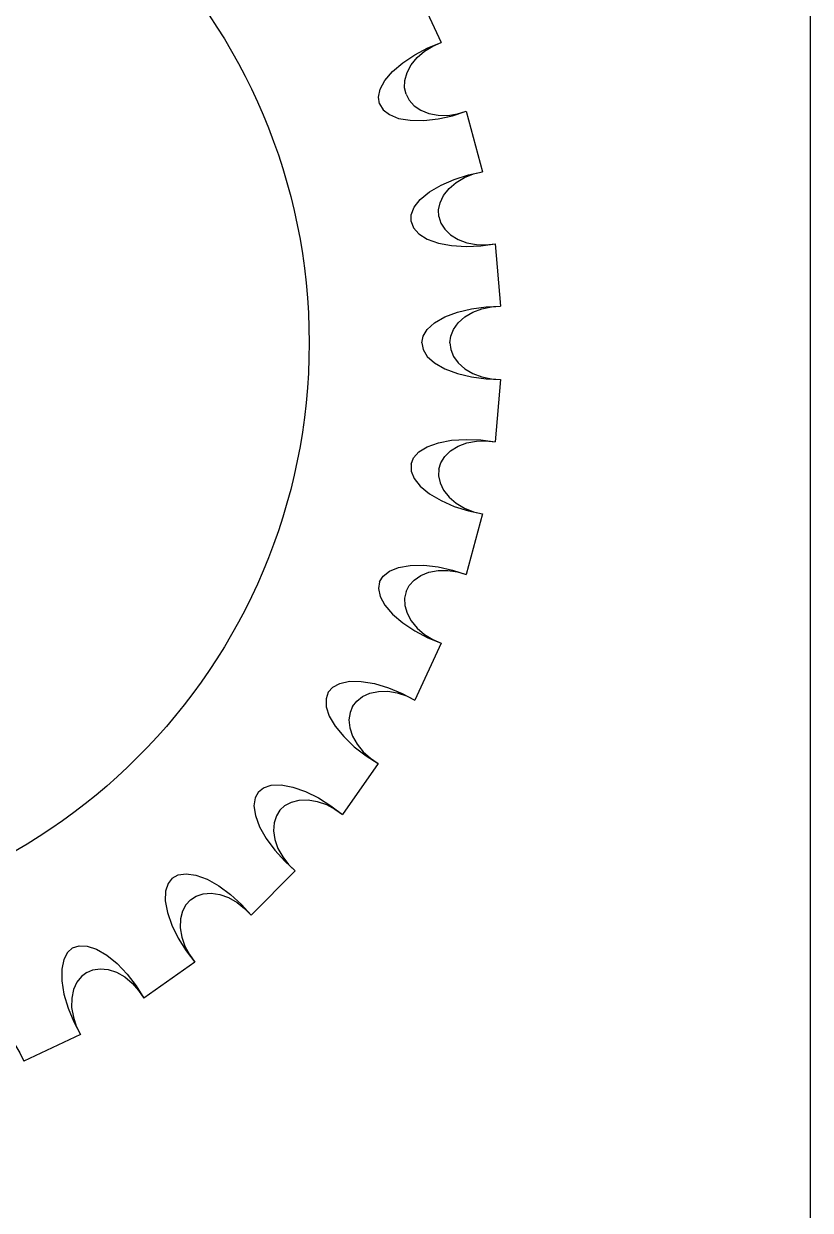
# Model space of a CAD drawing. Extents: x -1423 to 1501, y 0 to 128.
# Drawn here: x 33.32 to 40.3, y 59.3 to 69.83 of the extents above; entities that cross this region are included whole.
import ezdxf

# ---------------------------------------------------------------- set-up
doc = ezdxf.new("R2010")
doc.units = 0
doc.layers.add('DXF_662_VCA_PANEL_1_0_MOD1', color=7, linetype='CONTINUOUS')
doc.layers.add('LAYER1', color=7, linetype='CONTINUOUS')

msp = doc.modelspace()

# ---------------------------------------------------------------- linework, layer by layer
at = {"layer": 'DXF_662_VCA_PANEL_1_0_MOD1', "color": 18}
msp.add_line((40.3, 128.5), (40.3, 0), dxfattribs=at)
at = {"layer": 'LAYER1', "color": 18}
for p, q in [((36.788, 70.169), (37.023, 69.665)), ((36.788, 70.169), (37.023, 69.665)), ((36.788, 70.169), (37.023, 69.665)), ((36.788, 70.169), (37.023, 69.665)), ((37.245, 69.055), (37.389, 68.518)), ((37.245, 69.055), (37.389, 68.518)), ((37.245, 69.055), (37.389, 68.518)), ((37.245, 69.055), (37.389, 68.518)), ((37.502, 67.878), (37.55, 67.325)), ((37.502, 67.878), (37.55, 67.325)), ((37.502, 67.878), (37.55, 67.325)), ((37.502, 67.878), (37.55, 67.325)), ((37.55, 66.675), (37.502, 66.122)), ((37.55, 66.675), (37.502, 66.122)), ((37.55, 66.675), (37.502, 66.122)), ((37.55, 66.675), (37.502, 66.122)), ((37.389, 65.482), (37.245, 64.945)), ((37.389, 65.482), (37.245, 64.945)), ((37.389, 65.482), (37.245, 64.945)), ((37.389, 65.482), (37.245, 64.945)), ((37.023, 64.335), (36.788, 63.831)), ((37.023, 64.335), (36.788, 63.831)), ((37.023, 64.335), (36.788, 63.831)), ((37.023, 64.335), (36.788, 63.831)), ((36.463, 63.269), (36.145, 62.814)), ((36.463, 63.269), (36.145, 62.814)), ((36.463, 63.269), (36.145, 62.814)), ((36.463, 63.269), (36.145, 62.814)), ((35.727, 62.316), (35.334, 61.923)), ((35.727, 62.316), (35.334, 61.923)), ((35.727, 62.316), (35.334, 61.923)), ((35.727, 62.316), (35.334, 61.923)), ((34.836, 61.505), (34.381, 61.187)), ((34.836, 61.505), (34.381, 61.187)), ((34.836, 61.505), (34.381, 61.187)), ((34.836, 61.505), (34.381, 61.187)), ((33.819, 60.862), (33.315, 60.627)), ((33.819, 60.862), (33.315, 60.627)), ((33.819, 60.862), (33.315, 60.627)), ((33.819, 60.862), (33.315, 60.627))]:
    msp.add_line(p, q, dxfattribs=at)
for points in [[(36.476, 69.121, 0), (36.467, 69.18, 0), (36.481, 69.25, 0), (36.523, 69.327, 0), (36.59, 69.407, 0), (36.681, 69.485, 0), (36.789, 69.556, 0), (36.905, 69.617, 0), (37.023, 69.665, 0)], [(36.476, 69.121, 0), (36.467, 69.18, 0), (36.481, 69.25, 0), (36.523, 69.327, 0), (36.59, 69.407, 0), (36.681, 69.485, 0), (36.789, 69.556, 0), (36.905, 69.617, 0), (37.023, 69.665, 0)], [(36.476, 69.121, 0), (36.467, 69.18, 0), (36.481, 69.25, 0), (36.523, 69.327, 0), (36.59, 69.407, 0), (36.681, 69.485, 0), (36.789, 69.556, 0), (36.905, 69.617, 0), (37.023, 69.665, 0)], [(36.476, 69.121, 0), (36.467, 69.18, 0), (36.481, 69.25, 0), (36.523, 69.327, 0), (36.59, 69.407, 0), (36.681, 69.485, 0), (36.789, 69.556, 0), (36.905, 69.617, 0), (37.023, 69.665, 0)], [(36.711, 69.206, 0), (36.698, 69.264, 0), (36.7, 69.329, 0), (36.719, 69.398, 0), (36.756, 69.467, 0), (36.81, 69.531, 0), (36.875, 69.587, 0), (36.948, 69.632, 0), (37.023, 69.665, 0)], [(36.711, 69.206, 0), (36.698, 69.264, 0), (36.7, 69.329, 0), (36.719, 69.398, 0), (36.756, 69.467, 0), (36.81, 69.531, 0), (36.875, 69.587, 0), (36.948, 69.632, 0), (37.023, 69.665, 0)], [(36.711, 69.206, 0), (36.698, 69.264, 0), (36.7, 69.329, 0), (36.719, 69.398, 0), (36.756, 69.467, 0), (36.81, 69.531, 0), (36.875, 69.587, 0), (36.948, 69.632, 0), (37.023, 69.665, 0)], [(36.711, 69.206, 0), (36.698, 69.264, 0), (36.7, 69.329, 0), (36.719, 69.398, 0), (36.756, 69.467, 0), (36.81, 69.531, 0), (36.875, 69.587, 0), (36.948, 69.632, 0), (37.023, 69.665, 0)], [(36.711, 69.206, 0), (36.738, 69.153, 0), (36.782, 69.104, 0), (36.841, 69.064, 0), (36.914, 69.035, 0), (36.996, 69.02, 0), (37.082, 69.019, 0), (37.166, 69.032, 0), (37.245, 69.055, 0)], [(36.711, 69.206, 0), (36.738, 69.153, 0), (36.782, 69.104, 0), (36.841, 69.064, 0), (36.914, 69.035, 0), (36.996, 69.02, 0), (37.082, 69.019, 0), (37.166, 69.032, 0), (37.245, 69.055, 0)], [(36.711, 69.206, 0), (36.738, 69.153, 0), (36.782, 69.104, 0), (36.841, 69.064, 0), (36.914, 69.035, 0), (36.996, 69.02, 0), (37.082, 69.019, 0), (37.166, 69.032, 0), (37.245, 69.055, 0)], [(36.711, 69.206, 0), (36.738, 69.153, 0), (36.782, 69.104, 0), (36.841, 69.064, 0), (36.914, 69.035, 0), (36.996, 69.02, 0), (37.082, 69.019, 0), (37.166, 69.032, 0), (37.245, 69.055, 0)], [(36.476, 69.121, 0), (36.507, 69.069, 0), (36.563, 69.025, 0), (36.644, 68.992, 0), (36.747, 68.975, 0), (36.867, 68.973, 0), (36.995, 68.988, 0), (37.124, 69.016, 0), (37.245, 69.055, 0)], [(36.476, 69.121, 0), (36.507, 69.069, 0), (36.563, 69.025, 0), (36.644, 68.992, 0), (36.747, 68.975, 0), (36.867, 68.973, 0), (36.995, 68.988, 0), (37.124, 69.016, 0), (37.245, 69.055, 0)], [(36.476, 69.121, 0), (36.507, 69.069, 0), (36.563, 69.025, 0), (36.644, 68.992, 0), (36.747, 68.975, 0), (36.867, 68.973, 0), (36.995, 68.988, 0), (37.124, 69.016, 0), (37.245, 69.055, 0)], [(36.476, 69.121, 0), (36.507, 69.069, 0), (36.563, 69.025, 0), (36.644, 68.992, 0), (36.747, 68.975, 0), (36.867, 68.973, 0), (36.995, 68.988, 0), (37.124, 69.016, 0), (37.245, 69.055, 0)], [(36.756, 68.077, 0), (36.757, 68.137, 0), (36.783, 68.203, 0), (36.837, 68.272, 0), (36.918, 68.339, 0), (37.021, 68.4, 0), (37.139, 68.451, 0), (37.264, 68.491, 0), (37.389, 68.518, 0)], [(36.756, 68.077, 0), (36.757, 68.137, 0), (36.783, 68.203, 0), (36.837, 68.272, 0), (36.918, 68.339, 0), (37.021, 68.4, 0), (37.139, 68.451, 0), (37.264, 68.491, 0), (37.389, 68.518, 0)], [(36.756, 68.077, 0), (36.757, 68.137, 0), (36.783, 68.203, 0), (36.837, 68.272, 0), (36.918, 68.339, 0), (37.021, 68.4, 0), (37.139, 68.451, 0), (37.264, 68.491, 0), (37.389, 68.518, 0)], [(36.756, 68.077, 0), (36.757, 68.137, 0), (36.783, 68.203, 0), (36.837, 68.272, 0), (36.918, 68.339, 0), (37.021, 68.4, 0), (37.139, 68.451, 0), (37.264, 68.491, 0), (37.389, 68.518, 0)], [(37.002, 68.12, 0), (36.999, 68.18, 0), (37.012, 68.243, 0), (37.043, 68.308, 0), (37.092, 68.369, 0), (37.156, 68.423, 0), (37.23, 68.467, 0), (37.309, 68.499, 0), (37.389, 68.518, 0)], [(37.002, 68.12, 0), (36.999, 68.18, 0), (37.012, 68.243, 0), (37.043, 68.308, 0), (37.092, 68.369, 0), (37.156, 68.423, 0), (37.23, 68.467, 0), (37.309, 68.499, 0), (37.389, 68.518, 0)], [(37.002, 68.12, 0), (36.999, 68.18, 0), (37.012, 68.243, 0), (37.043, 68.308, 0), (37.092, 68.369, 0), (37.156, 68.423, 0), (37.23, 68.467, 0), (37.309, 68.499, 0), (37.389, 68.518, 0)], [(37.002, 68.12, 0), (36.999, 68.18, 0), (37.012, 68.243, 0), (37.043, 68.308, 0), (37.092, 68.369, 0), (37.156, 68.423, 0), (37.23, 68.467, 0), (37.309, 68.499, 0), (37.389, 68.518, 0)], [(37.002, 68.12, 0), (37.02, 68.063, 0), (37.054, 68.008, 0), (37.105, 67.958, 0), (37.172, 67.917, 0), (37.25, 67.888, 0), (37.335, 67.872, 0), (37.42, 67.869, 0), (37.502, 67.878, 0)], [(37.002, 68.12, 0), (37.02, 68.063, 0), (37.054, 68.008, 0), (37.105, 67.958, 0), (37.172, 67.917, 0), (37.25, 67.888, 0), (37.335, 67.872, 0), (37.42, 67.869, 0), (37.502, 67.878, 0)], [(37.002, 68.12, 0), (37.02, 68.063, 0), (37.054, 68.008, 0), (37.105, 67.958, 0), (37.172, 67.917, 0), (37.25, 67.888, 0), (37.335, 67.872, 0), (37.42, 67.869, 0), (37.502, 67.878, 0)], [(37.002, 68.12, 0), (37.02, 68.063, 0), (37.054, 68.008, 0), (37.105, 67.958, 0), (37.172, 67.917, 0), (37.25, 67.888, 0), (37.335, 67.872, 0), (37.42, 67.869, 0), (37.502, 67.878, 0)], [(36.756, 68.077, 0), (36.778, 68.02, 0), (36.825, 67.967, 0), (36.899, 67.921, 0), (36.998, 67.886, 0), (37.115, 67.864, 0), (37.244, 67.856, 0), (37.375, 67.861, 0), (37.502, 67.878, 0)], [(36.756, 68.077, 0), (36.778, 68.02, 0), (36.825, 67.967, 0), (36.899, 67.921, 0), (36.998, 67.886, 0), (37.115, 67.864, 0), (37.244, 67.856, 0), (37.375, 67.861, 0), (37.502, 67.878, 0)], [(36.756, 68.077, 0), (36.778, 68.02, 0), (36.825, 67.967, 0), (36.899, 67.921, 0), (36.998, 67.886, 0), (37.115, 67.864, 0), (37.244, 67.856, 0), (37.375, 67.861, 0), (37.502, 67.878, 0)], [(36.756, 68.077, 0), (36.778, 68.02, 0), (36.825, 67.967, 0), (36.899, 67.921, 0), (36.998, 67.886, 0), (37.115, 67.864, 0), (37.244, 67.856, 0), (37.375, 67.861, 0), (37.502, 67.878, 0)], [(36.85, 67, 0), (36.862, 67.059, 0), (36.899, 67.12, 0), (36.964, 67.178, 0), (37.055, 67.23, 0), (37.167, 67.272, 0), (37.292, 67.302, 0), (37.423, 67.32, 0), (37.55, 67.325, 0)], [(36.85, 67, 0), (36.862, 67.059, 0), (36.899, 67.12, 0), (36.964, 67.178, 0), (37.055, 67.23, 0), (37.167, 67.272, 0), (37.292, 67.302, 0), (37.423, 67.32, 0), (37.55, 67.325, 0)], [(36.85, 67, 0), (36.862, 67.059, 0), (36.899, 67.12, 0), (36.964, 67.178, 0), (37.055, 67.23, 0), (37.167, 67.272, 0), (37.292, 67.302, 0), (37.423, 67.32, 0), (37.55, 67.325, 0)], [(36.85, 67, 0), (36.862, 67.059, 0), (36.899, 67.12, 0), (36.964, 67.178, 0), (37.055, 67.23, 0), (37.167, 67.272, 0), (37.292, 67.302, 0), (37.423, 67.32, 0), (37.55, 67.325, 0)], [(37.1, 67, 0), (37.108, 67.059, 0), (37.132, 67.12, 0), (37.173, 67.178, 0), (37.232, 67.23, 0), (37.304, 67.272, 0), (37.384, 67.302, 0), (37.468, 67.32, 0), (37.55, 67.325, 0)], [(37.1, 67, 0), (37.108, 67.059, 0), (37.132, 67.12, 0), (37.173, 67.178, 0), (37.232, 67.23, 0), (37.304, 67.272, 0), (37.384, 67.302, 0), (37.468, 67.32, 0), (37.55, 67.325, 0)], [(37.1, 67, 0), (37.108, 67.059, 0), (37.132, 67.12, 0), (37.173, 67.178, 0), (37.232, 67.23, 0), (37.304, 67.272, 0), (37.384, 67.302, 0), (37.468, 67.32, 0), (37.55, 67.325, 0)], [(37.1, 67, 0), (37.108, 67.059, 0), (37.132, 67.12, 0), (37.173, 67.178, 0), (37.232, 67.23, 0), (37.304, 67.272, 0), (37.384, 67.302, 0), (37.468, 67.32, 0), (37.55, 67.325, 0)], [(36.85, 67, 0), (36.862, 66.941, 0), (36.899, 66.88, 0), (36.964, 66.822, 0), (37.055, 66.77, 0), (37.167, 66.728, 0), (37.292, 66.698, 0), (37.423, 66.68, 0), (37.55, 66.675, 0)], [(36.85, 67, 0), (36.862, 66.941, 0), (36.899, 66.88, 0), (36.964, 66.822, 0), (37.055, 66.77, 0), (37.167, 66.728, 0), (37.292, 66.698, 0), (37.423, 66.68, 0), (37.55, 66.675, 0)], [(36.85, 67, 0), (36.862, 66.941, 0), (36.899, 66.88, 0), (36.964, 66.822, 0), (37.055, 66.77, 0), (37.167, 66.728, 0), (37.292, 66.698, 0), (37.423, 66.68, 0), (37.55, 66.675, 0)], [(36.85, 67, 0), (36.862, 66.941, 0), (36.899, 66.88, 0), (36.964, 66.822, 0), (37.055, 66.77, 0), (37.167, 66.728, 0), (37.292, 66.698, 0), (37.423, 66.68, 0), (37.55, 66.675, 0)], [(37.1, 67, 0), (37.108, 66.941, 0), (37.132, 66.88, 0), (37.173, 66.822, 0), (37.232, 66.77, 0), (37.304, 66.728, 0), (37.384, 66.698, 0), (37.468, 66.68, 0), (37.55, 66.675, 0)], [(37.1, 67, 0), (37.108, 66.941, 0), (37.132, 66.88, 0), (37.173, 66.822, 0), (37.232, 66.77, 0), (37.304, 66.728, 0), (37.384, 66.698, 0), (37.468, 66.68, 0), (37.55, 66.675, 0)], [(37.1, 67, 0), (37.108, 66.941, 0), (37.132, 66.88, 0), (37.173, 66.822, 0), (37.232, 66.77, 0), (37.304, 66.728, 0), (37.384, 66.698, 0), (37.468, 66.68, 0), (37.55, 66.675, 0)], [(37.1, 67, 0), (37.108, 66.941, 0), (37.132, 66.88, 0), (37.173, 66.822, 0), (37.232, 66.77, 0), (37.304, 66.728, 0), (37.384, 66.698, 0), (37.468, 66.68, 0), (37.55, 66.675, 0)], [(36.756, 65.923, 0), (36.778, 65.98, 0), (36.825, 66.033, 0), (36.899, 66.079, 0), (36.998, 66.114, 0), (37.115, 66.136, 0), (37.244, 66.144, 0), (37.375, 66.139, 0), (37.502, 66.122, 0)], [(36.756, 65.923, 0), (36.778, 65.98, 0), (36.825, 66.033, 0), (36.899, 66.079, 0), (36.998, 66.114, 0), (37.115, 66.136, 0), (37.244, 66.144, 0), (37.375, 66.139, 0), (37.502, 66.122, 0)], [(36.756, 65.923, 0), (36.778, 65.98, 0), (36.825, 66.033, 0), (36.899, 66.079, 0), (36.998, 66.114, 0), (37.115, 66.136, 0), (37.244, 66.144, 0), (37.375, 66.139, 0), (37.502, 66.122, 0)], [(36.756, 65.923, 0), (36.778, 65.98, 0), (36.825, 66.033, 0), (36.899, 66.079, 0), (36.998, 66.114, 0), (37.115, 66.136, 0), (37.244, 66.144, 0), (37.375, 66.139, 0), (37.502, 66.122, 0)], [(37.002, 65.88, 0), (37.02, 65.937, 0), (37.054, 65.992, 0), (37.105, 66.042, 0), (37.172, 66.083, 0), (37.25, 66.112, 0), (37.335, 66.128, 0), (37.42, 66.131, 0), (37.502, 66.122, 0)], [(37.002, 65.88, 0), (37.02, 65.937, 0), (37.054, 65.992, 0), (37.105, 66.042, 0), (37.172, 66.083, 0), (37.25, 66.112, 0), (37.335, 66.128, 0), (37.42, 66.131, 0), (37.502, 66.122, 0)], [(37.002, 65.88, 0), (37.02, 65.937, 0), (37.054, 65.992, 0), (37.105, 66.042, 0), (37.172, 66.083, 0), (37.25, 66.112, 0), (37.335, 66.128, 0), (37.42, 66.131, 0), (37.502, 66.122, 0)], [(37.002, 65.88, 0), (37.02, 65.937, 0), (37.054, 65.992, 0), (37.105, 66.042, 0), (37.172, 66.083, 0), (37.25, 66.112, 0), (37.335, 66.128, 0), (37.42, 66.131, 0), (37.502, 66.122, 0)], [(36.756, 65.923, 0), (36.757, 65.863, 0), (36.783, 65.797, 0), (36.837, 65.728, 0), (36.918, 65.661, 0), (37.021, 65.6, 0), (37.139, 65.549, 0), (37.264, 65.509, 0), (37.389, 65.482, 0)], [(36.756, 65.923, 0), (36.757, 65.863, 0), (36.783, 65.797, 0), (36.837, 65.728, 0), (36.918, 65.661, 0), (37.021, 65.6, 0), (37.139, 65.549, 0), (37.264, 65.509, 0), (37.389, 65.482, 0)], [(36.756, 65.923, 0), (36.757, 65.863, 0), (36.783, 65.797, 0), (36.837, 65.728, 0), (36.918, 65.661, 0), (37.021, 65.6, 0), (37.139, 65.549, 0), (37.264, 65.509, 0), (37.389, 65.482, 0)], [(36.756, 65.923, 0), (36.757, 65.863, 0), (36.783, 65.797, 0), (36.837, 65.728, 0), (36.918, 65.661, 0), (37.021, 65.6, 0), (37.139, 65.549, 0), (37.264, 65.509, 0), (37.389, 65.482, 0)], [(37.002, 65.88, 0), (36.999, 65.82, 0), (37.012, 65.757, 0), (37.043, 65.692, 0), (37.092, 65.631, 0), (37.156, 65.577, 0), (37.23, 65.533, 0), (37.309, 65.501, 0), (37.389, 65.482, 0)], [(37.002, 65.88, 0), (36.999, 65.82, 0), (37.012, 65.757, 0), (37.043, 65.692, 0), (37.092, 65.631, 0), (37.156, 65.577, 0), (37.23, 65.533, 0), (37.309, 65.501, 0), (37.389, 65.482, 0)], [(37.002, 65.88, 0), (36.999, 65.82, 0), (37.012, 65.757, 0), (37.043, 65.692, 0), (37.092, 65.631, 0), (37.156, 65.577, 0), (37.23, 65.533, 0), (37.309, 65.501, 0), (37.389, 65.482, 0)], [(37.002, 65.88, 0), (36.999, 65.82, 0), (37.012, 65.757, 0), (37.043, 65.692, 0), (37.092, 65.631, 0), (37.156, 65.577, 0), (37.23, 65.533, 0), (37.309, 65.501, 0), (37.389, 65.482, 0)], [(36.476, 64.879, 0), (36.507, 64.931, 0), (36.563, 64.975, 0), (36.644, 65.008, 0), (36.747, 65.025, 0), (36.867, 65.027, 0), (36.995, 65.012, 0), (37.124, 64.984, 0), (37.245, 64.945, 0)], [(36.476, 64.879, 0), (36.507, 64.931, 0), (36.563, 64.975, 0), (36.644, 65.008, 0), (36.747, 65.025, 0), (36.867, 65.027, 0), (36.995, 65.012, 0), (37.124, 64.984, 0), (37.245, 64.945, 0)], [(36.476, 64.879, 0), (36.507, 64.931, 0), (36.563, 64.975, 0), (36.644, 65.008, 0), (36.747, 65.025, 0), (36.867, 65.027, 0), (36.995, 65.012, 0), (37.124, 64.984, 0), (37.245, 64.945, 0)], [(36.476, 64.879, 0), (36.507, 64.931, 0), (36.563, 64.975, 0), (36.644, 65.008, 0), (36.747, 65.025, 0), (36.867, 65.027, 0), (36.995, 65.012, 0), (37.124, 64.984, 0), (37.245, 64.945, 0)], [(36.711, 64.794, 0), (36.738, 64.847, 0), (36.782, 64.896, 0), (36.841, 64.936, 0), (36.914, 64.965, 0), (36.996, 64.98, 0), (37.082, 64.981, 0), (37.166, 64.968, 0), (37.245, 64.945, 0)], [(36.711, 64.794, 0), (36.738, 64.847, 0), (36.782, 64.896, 0), (36.841, 64.936, 0), (36.914, 64.965, 0), (36.996, 64.98, 0), (37.082, 64.981, 0), (37.166, 64.968, 0), (37.245, 64.945, 0)], [(36.711, 64.794, 0), (36.738, 64.847, 0), (36.782, 64.896, 0), (36.841, 64.936, 0), (36.914, 64.965, 0), (36.996, 64.98, 0), (37.082, 64.981, 0), (37.166, 64.968, 0), (37.245, 64.945, 0)], [(36.711, 64.794, 0), (36.738, 64.847, 0), (36.782, 64.896, 0), (36.841, 64.936, 0), (36.914, 64.965, 0), (36.996, 64.98, 0), (37.082, 64.981, 0), (37.166, 64.968, 0), (37.245, 64.945, 0)], [(36.476, 64.879, 0), (36.467, 64.82, 0), (36.481, 64.75, 0), (36.523, 64.673, 0), (36.59, 64.593, 0), (36.681, 64.515, 0), (36.789, 64.444, 0), (36.905, 64.383, 0), (37.023, 64.335, 0)], [(36.476, 64.879, 0), (36.467, 64.82, 0), (36.481, 64.75, 0), (36.523, 64.673, 0), (36.59, 64.593, 0), (36.681, 64.515, 0), (36.789, 64.444, 0), (36.905, 64.383, 0), (37.023, 64.335, 0)], [(36.476, 64.879, 0), (36.467, 64.82, 0), (36.481, 64.75, 0), (36.523, 64.673, 0), (36.59, 64.593, 0), (36.681, 64.515, 0), (36.789, 64.444, 0), (36.905, 64.383, 0), (37.023, 64.335, 0)], [(36.476, 64.879, 0), (36.467, 64.82, 0), (36.481, 64.75, 0), (36.523, 64.673, 0), (36.59, 64.593, 0), (36.681, 64.515, 0), (36.789, 64.444, 0), (36.905, 64.383, 0), (37.023, 64.335, 0)], [(36.711, 64.794, 0), (36.698, 64.736, 0), (36.7, 64.671, 0), (36.719, 64.602, 0), (36.756, 64.533, 0), (36.81, 64.469, 0), (36.875, 64.413, 0), (36.948, 64.368, 0), (37.023, 64.335, 0)], [(36.711, 64.794, 0), (36.698, 64.736, 0), (36.7, 64.671, 0), (36.719, 64.602, 0), (36.756, 64.533, 0), (36.81, 64.469, 0), (36.875, 64.413, 0), (36.948, 64.368, 0), (37.023, 64.335, 0)], [(36.711, 64.794, 0), (36.698, 64.736, 0), (36.7, 64.671, 0), (36.719, 64.602, 0), (36.756, 64.533, 0), (36.81, 64.469, 0), (36.875, 64.413, 0), (36.948, 64.368, 0), (37.023, 64.335, 0)], [(36.711, 64.794, 0), (36.698, 64.736, 0), (36.7, 64.671, 0), (36.719, 64.602, 0), (36.756, 64.533, 0), (36.81, 64.469, 0), (36.875, 64.413, 0), (36.948, 64.368, 0), (37.023, 64.335, 0)], [(36.019, 63.9, 0), (36.059, 63.945, 0), (36.122, 63.979, 0), (36.207, 63.997, 0), (36.312, 63.996, 0), (36.43, 63.977, 0), (36.554, 63.94, 0), (36.675, 63.89, 0), (36.788, 63.831, 0)], [(36.019, 63.9, 0), (36.059, 63.945, 0), (36.122, 63.979, 0), (36.207, 63.997, 0), (36.312, 63.996, 0), (36.43, 63.977, 0), (36.554, 63.94, 0), (36.675, 63.89, 0), (36.788, 63.831, 0)], [(36.019, 63.9, 0), (36.059, 63.945, 0), (36.122, 63.979, 0), (36.207, 63.997, 0), (36.312, 63.996, 0), (36.43, 63.977, 0), (36.554, 63.94, 0), (36.675, 63.89, 0), (36.788, 63.831, 0)], [(36.019, 63.9, 0), (36.059, 63.945, 0), (36.122, 63.979, 0), (36.207, 63.997, 0), (36.312, 63.996, 0), (36.43, 63.977, 0), (36.554, 63.94, 0), (36.675, 63.89, 0), (36.788, 63.831, 0)], [(36.236, 63.775, 0), (36.272, 63.822, 0), (36.323, 63.863, 0), (36.388, 63.892, 0), (36.465, 63.908, 0), (36.548, 63.909, 0), (36.633, 63.894, 0), (36.714, 63.868, 0), (36.788, 63.831, 0)], [(36.236, 63.775, 0), (36.272, 63.822, 0), (36.323, 63.863, 0), (36.388, 63.892, 0), (36.465, 63.908, 0), (36.548, 63.909, 0), (36.633, 63.894, 0), (36.714, 63.868, 0), (36.788, 63.831, 0)], [(36.236, 63.775, 0), (36.272, 63.822, 0), (36.323, 63.863, 0), (36.388, 63.892, 0), (36.465, 63.908, 0), (36.548, 63.909, 0), (36.633, 63.894, 0), (36.714, 63.868, 0), (36.788, 63.831, 0)], [(36.236, 63.775, 0), (36.272, 63.822, 0), (36.323, 63.863, 0), (36.388, 63.892, 0), (36.465, 63.908, 0), (36.548, 63.909, 0), (36.633, 63.894, 0), (36.714, 63.868, 0), (36.788, 63.831, 0)], [(36.019, 63.9, 0), (36, 63.843, 0), (36.002, 63.772, 0), (36.029, 63.689, 0), (36.082, 63.598, 0), (36.158, 63.506, 0), (36.251, 63.417, 0), (36.356, 63.337, 0), (36.463, 63.269, 0)], [(36.019, 63.9, 0), (36, 63.843, 0), (36.002, 63.772, 0), (36.029, 63.689, 0), (36.082, 63.598, 0), (36.158, 63.506, 0), (36.251, 63.417, 0), (36.356, 63.337, 0), (36.463, 63.269, 0)], [(36.019, 63.9, 0), (36, 63.843, 0), (36.002, 63.772, 0), (36.029, 63.689, 0), (36.082, 63.598, 0), (36.158, 63.506, 0), (36.251, 63.417, 0), (36.356, 63.337, 0), (36.463, 63.269, 0)], [(36.019, 63.9, 0), (36, 63.843, 0), (36.002, 63.772, 0), (36.029, 63.689, 0), (36.082, 63.598, 0), (36.158, 63.506, 0), (36.251, 63.417, 0), (36.356, 63.337, 0), (36.463, 63.269, 0)], [(36.236, 63.775, 0), (36.213, 63.72, 0), (36.203, 63.656, 0), (36.211, 63.584, 0), (36.235, 63.51, 0), (36.276, 63.438, 0), (36.331, 63.371, 0), (36.395, 63.314, 0), (36.463, 63.269, 0)], [(36.236, 63.775, 0), (36.213, 63.72, 0), (36.203, 63.656, 0), (36.211, 63.584, 0), (36.235, 63.51, 0), (36.276, 63.438, 0), (36.331, 63.371, 0), (36.395, 63.314, 0), (36.463, 63.269, 0)], [(36.236, 63.775, 0), (36.213, 63.72, 0), (36.203, 63.656, 0), (36.211, 63.584, 0), (36.235, 63.51, 0), (36.276, 63.438, 0), (36.331, 63.371, 0), (36.395, 63.314, 0), (36.463, 63.269, 0)], [(36.236, 63.775, 0), (36.213, 63.72, 0), (36.203, 63.656, 0), (36.211, 63.584, 0), (36.235, 63.51, 0), (36.276, 63.438, 0), (36.331, 63.371, 0), (36.395, 63.314, 0), (36.463, 63.269, 0)], [(35.399, 63.015, 0), (35.446, 63.052, 0), (35.514, 63.075, 0), (35.601, 63.078, 0), (35.704, 63.059, 0), (35.817, 63.019, 0), (35.933, 62.962, 0), (36.044, 62.891, 0), (36.145, 62.814, 0)], [(35.399, 63.015, 0), (35.446, 63.052, 0), (35.514, 63.075, 0), (35.601, 63.078, 0), (35.704, 63.059, 0), (35.817, 63.019, 0), (35.933, 62.962, 0), (36.044, 62.891, 0), (36.145, 62.814, 0)], [(35.399, 63.015, 0), (35.446, 63.052, 0), (35.514, 63.075, 0), (35.601, 63.078, 0), (35.704, 63.059, 0), (35.817, 63.019, 0), (35.933, 62.962, 0), (36.044, 62.891, 0), (36.145, 62.814, 0)], [(35.399, 63.015, 0), (35.446, 63.052, 0), (35.514, 63.075, 0), (35.601, 63.078, 0), (35.704, 63.059, 0), (35.817, 63.019, 0), (35.933, 62.962, 0), (36.044, 62.891, 0), (36.145, 62.814, 0)], [(35.399, 63.015, 0), (35.37, 62.962, 0), (35.36, 62.892, 0), (35.373, 62.805, 0), (35.409, 62.707, 0), (35.468, 62.603, 0), (35.544, 62.499, 0), (35.633, 62.402, 0), (35.727, 62.316, 0)], [(35.399, 63.015, 0), (35.37, 62.962, 0), (35.36, 62.892, 0), (35.373, 62.805, 0), (35.409, 62.707, 0), (35.468, 62.603, 0), (35.544, 62.499, 0), (35.633, 62.402, 0), (35.727, 62.316, 0)], [(35.399, 63.015, 0), (35.37, 62.962, 0), (35.36, 62.892, 0), (35.373, 62.805, 0), (35.409, 62.707, 0), (35.468, 62.603, 0), (35.544, 62.499, 0), (35.633, 62.402, 0), (35.727, 62.316, 0)], [(35.399, 63.015, 0), (35.37, 62.962, 0), (35.36, 62.892, 0), (35.373, 62.805, 0), (35.409, 62.707, 0), (35.468, 62.603, 0), (35.544, 62.499, 0), (35.633, 62.402, 0), (35.727, 62.316, 0)], [(35.591, 62.854, 0), (35.559, 62.804, 0), (35.538, 62.742, 0), (35.533, 62.671, 0), (35.544, 62.593, 0), (35.572, 62.515, 0), (35.615, 62.44, 0), (35.668, 62.373, 0), (35.727, 62.316, 0)], [(35.591, 62.854, 0), (35.559, 62.804, 0), (35.538, 62.742, 0), (35.533, 62.671, 0), (35.544, 62.593, 0), (35.572, 62.515, 0), (35.615, 62.44, 0), (35.668, 62.373, 0), (35.727, 62.316, 0)], [(35.591, 62.854, 0), (35.559, 62.804, 0), (35.538, 62.742, 0), (35.533, 62.671, 0), (35.544, 62.593, 0), (35.572, 62.515, 0), (35.615, 62.44, 0), (35.668, 62.373, 0), (35.727, 62.316, 0)], [(35.591, 62.854, 0), (35.559, 62.804, 0), (35.538, 62.742, 0), (35.533, 62.671, 0), (35.544, 62.593, 0), (35.572, 62.515, 0), (35.615, 62.44, 0), (35.668, 62.373, 0), (35.727, 62.316, 0)], [(35.591, 62.854, 0), (35.635, 62.894, 0), (35.692, 62.925, 0), (35.761, 62.943, 0), (35.84, 62.945, 0), (35.922, 62.931, 0), (36.003, 62.903, 0), (36.078, 62.862, 0), (36.145, 62.814, 0)], [(35.591, 62.854, 0), (35.635, 62.894, 0), (35.692, 62.925, 0), (35.761, 62.943, 0), (35.84, 62.945, 0), (35.922, 62.931, 0), (36.003, 62.903, 0), (36.078, 62.862, 0), (36.145, 62.814, 0)], [(35.591, 62.854, 0), (35.635, 62.894, 0), (35.692, 62.925, 0), (35.761, 62.943, 0), (35.84, 62.945, 0), (35.922, 62.931, 0), (36.003, 62.903, 0), (36.078, 62.862, 0), (36.145, 62.814, 0)], [(35.591, 62.854, 0), (35.635, 62.894, 0), (35.692, 62.925, 0), (35.761, 62.943, 0), (35.84, 62.945, 0), (35.922, 62.931, 0), (36.003, 62.903, 0), (36.078, 62.862, 0), (36.145, 62.814, 0)], [(34.635, 62.251, 0), (34.598, 62.204, 0), (34.575, 62.136, 0), (34.572, 62.049, 0), (34.591, 61.946, 0), (34.631, 61.833, 0), (34.688, 61.717, 0), (34.759, 61.606, 0), (34.836, 61.505, 0)], [(34.635, 62.251, 0), (34.598, 62.204, 0), (34.575, 62.136, 0), (34.572, 62.049, 0), (34.591, 61.946, 0), (34.631, 61.833, 0), (34.688, 61.717, 0), (34.759, 61.606, 0), (34.836, 61.505, 0)], [(34.635, 62.251, 0), (34.598, 62.204, 0), (34.575, 62.136, 0), (34.572, 62.049, 0), (34.591, 61.946, 0), (34.631, 61.833, 0), (34.688, 61.717, 0), (34.759, 61.606, 0), (34.836, 61.505, 0)], [(34.635, 62.251, 0), (34.598, 62.204, 0), (34.575, 62.136, 0), (34.572, 62.049, 0), (34.591, 61.946, 0), (34.631, 61.833, 0), (34.688, 61.717, 0), (34.759, 61.606, 0), (34.836, 61.505, 0)], [(34.635, 62.251, 0), (34.688, 62.28, 0), (34.758, 62.29, 0), (34.845, 62.277, 0), (34.943, 62.241, 0), (35.047, 62.182, 0), (35.151, 62.106, 0), (35.248, 62.017, 0), (35.334, 61.923, 0)], [(34.635, 62.251, 0), (34.688, 62.28, 0), (34.758, 62.29, 0), (34.845, 62.277, 0), (34.943, 62.241, 0), (35.047, 62.182, 0), (35.151, 62.106, 0), (35.248, 62.017, 0), (35.334, 61.923, 0)], [(34.635, 62.251, 0), (34.688, 62.28, 0), (34.758, 62.29, 0), (34.845, 62.277, 0), (34.943, 62.241, 0), (35.047, 62.182, 0), (35.151, 62.106, 0), (35.248, 62.017, 0), (35.334, 61.923, 0)], [(34.635, 62.251, 0), (34.688, 62.28, 0), (34.758, 62.29, 0), (34.845, 62.277, 0), (34.943, 62.241, 0), (35.047, 62.182, 0), (35.151, 62.106, 0), (35.248, 62.017, 0), (35.334, 61.923, 0)], [(34.796, 62.059, 0), (34.846, 62.091, 0), (34.908, 62.112, 0), (34.979, 62.117, 0), (35.057, 62.106, 0), (35.135, 62.078, 0), (35.21, 62.035, 0), (35.277, 61.982, 0), (35.334, 61.923, 0)], [(34.796, 62.059, 0), (34.846, 62.091, 0), (34.908, 62.112, 0), (34.979, 62.117, 0), (35.057, 62.106, 0), (35.135, 62.078, 0), (35.21, 62.035, 0), (35.277, 61.982, 0), (35.334, 61.923, 0)], [(34.796, 62.059, 0), (34.846, 62.091, 0), (34.908, 62.112, 0), (34.979, 62.117, 0), (35.057, 62.106, 0), (35.135, 62.078, 0), (35.21, 62.035, 0), (35.277, 61.982, 0), (35.334, 61.923, 0)], [(34.796, 62.059, 0), (34.846, 62.091, 0), (34.908, 62.112, 0), (34.979, 62.117, 0), (35.057, 62.106, 0), (35.135, 62.078, 0), (35.21, 62.035, 0), (35.277, 61.982, 0), (35.334, 61.923, 0)], [(34.796, 62.059, 0), (34.756, 62.015, 0), (34.725, 61.958, 0), (34.707, 61.889, 0), (34.705, 61.81, 0), (34.719, 61.728, 0), (34.747, 61.647, 0), (34.788, 61.572, 0), (34.836, 61.505, 0)], [(34.796, 62.059, 0), (34.756, 62.015, 0), (34.725, 61.958, 0), (34.707, 61.889, 0), (34.705, 61.81, 0), (34.719, 61.728, 0), (34.747, 61.647, 0), (34.788, 61.572, 0), (34.836, 61.505, 0)], [(34.796, 62.059, 0), (34.756, 62.015, 0), (34.725, 61.958, 0), (34.707, 61.889, 0), (34.705, 61.81, 0), (34.719, 61.728, 0), (34.747, 61.647, 0), (34.788, 61.572, 0), (34.836, 61.505, 0)], [(34.796, 62.059, 0), (34.756, 62.015, 0), (34.725, 61.958, 0), (34.707, 61.889, 0), (34.705, 61.81, 0), (34.719, 61.728, 0), (34.747, 61.647, 0), (34.788, 61.572, 0), (34.836, 61.505, 0)], [(33.75, 61.631, 0), (33.705, 61.591, 0), (33.671, 61.528, 0), (33.653, 61.443, 0), (33.654, 61.338, 0), (33.673, 61.22, 0), (33.71, 61.096, 0), (33.76, 60.975, 0), (33.819, 60.862, 0)], [(33.75, 61.631, 0), (33.705, 61.591, 0), (33.671, 61.528, 0), (33.653, 61.443, 0), (33.654, 61.338, 0), (33.673, 61.22, 0), (33.71, 61.096, 0), (33.76, 60.975, 0), (33.819, 60.862, 0)], [(33.75, 61.631, 0), (33.705, 61.591, 0), (33.671, 61.528, 0), (33.653, 61.443, 0), (33.654, 61.338, 0), (33.673, 61.22, 0), (33.71, 61.096, 0), (33.76, 60.975, 0), (33.819, 60.862, 0)], [(33.75, 61.631, 0), (33.705, 61.591, 0), (33.671, 61.528, 0), (33.653, 61.443, 0), (33.654, 61.338, 0), (33.673, 61.22, 0), (33.71, 61.096, 0), (33.76, 60.975, 0), (33.819, 60.862, 0)], [(33.75, 61.631, 0), (33.807, 61.65, 0), (33.878, 61.648, 0), (33.961, 61.621, 0), (34.052, 61.568, 0), (34.144, 61.492, 0), (34.233, 61.399, 0), (34.313, 61.294, 0), (34.381, 61.187, 0)], [(33.75, 61.631, 0), (33.807, 61.65, 0), (33.878, 61.648, 0), (33.961, 61.621, 0), (34.052, 61.568, 0), (34.144, 61.492, 0), (34.233, 61.399, 0), (34.313, 61.294, 0), (34.381, 61.187, 0)], [(33.75, 61.631, 0), (33.807, 61.65, 0), (33.878, 61.648, 0), (33.961, 61.621, 0), (34.052, 61.568, 0), (34.144, 61.492, 0), (34.233, 61.399, 0), (34.313, 61.294, 0), (34.381, 61.187, 0)], [(33.75, 61.631, 0), (33.807, 61.65, 0), (33.878, 61.648, 0), (33.961, 61.621, 0), (34.052, 61.568, 0), (34.144, 61.492, 0), (34.233, 61.399, 0), (34.313, 61.294, 0), (34.381, 61.187, 0)], [(33.875, 61.414, 0), (33.828, 61.378, 0), (33.787, 61.327, 0), (33.758, 61.262, 0), (33.742, 61.185, 0), (33.741, 61.102, 0), (33.756, 61.017, 0), (33.782, 60.936, 0), (33.819, 60.862, 0)], [(33.875, 61.414, 0), (33.828, 61.378, 0), (33.787, 61.327, 0), (33.758, 61.262, 0), (33.742, 61.185, 0), (33.741, 61.102, 0), (33.756, 61.017, 0), (33.782, 60.936, 0), (33.819, 60.862, 0)], [(33.875, 61.414, 0), (33.828, 61.378, 0), (33.787, 61.327, 0), (33.758, 61.262, 0), (33.742, 61.185, 0), (33.741, 61.102, 0), (33.756, 61.017, 0), (33.782, 60.936, 0), (33.819, 60.862, 0)], [(33.875, 61.414, 0), (33.828, 61.378, 0), (33.787, 61.327, 0), (33.758, 61.262, 0), (33.742, 61.185, 0), (33.741, 61.102, 0), (33.756, 61.017, 0), (33.782, 60.936, 0), (33.819, 60.862, 0)], [(33.875, 61.414, 0), (33.93, 61.437, 0), (33.994, 61.447, 0), (34.066, 61.439, 0), (34.14, 61.415, 0), (34.212, 61.374, 0), (34.279, 61.319, 0), (34.336, 61.255, 0), (34.381, 61.187, 0)], [(33.875, 61.414, 0), (33.93, 61.437, 0), (33.994, 61.447, 0), (34.066, 61.439, 0), (34.14, 61.415, 0), (34.212, 61.374, 0), (34.279, 61.319, 0), (34.336, 61.255, 0), (34.381, 61.187, 0)], [(33.875, 61.414, 0), (33.93, 61.437, 0), (33.994, 61.447, 0), (34.066, 61.439, 0), (34.14, 61.415, 0), (34.212, 61.374, 0), (34.279, 61.319, 0), (34.336, 61.255, 0), (34.381, 61.187, 0)], [(33.875, 61.414, 0), (33.93, 61.437, 0), (33.994, 61.447, 0), (34.066, 61.439, 0), (34.14, 61.415, 0), (34.212, 61.374, 0), (34.279, 61.319, 0), (34.336, 61.255, 0), (34.381, 61.187, 0)], [(32.856, 60.939, 0), (32.914, 60.952, 0), (32.979, 60.95, 0), (33.048, 60.931, 0), (33.117, 60.894, 0), (33.181, 60.84, 0), (33.237, 60.775, 0), (33.282, 60.702, 0), (33.315, 60.627, 0)], [(32.856, 60.939, 0), (32.914, 60.952, 0), (32.979, 60.95, 0), (33.048, 60.931, 0), (33.117, 60.894, 0), (33.181, 60.84, 0), (33.237, 60.775, 0), (33.282, 60.702, 0), (33.315, 60.627, 0)], [(32.856, 60.939, 0), (32.914, 60.952, 0), (32.979, 60.95, 0), (33.048, 60.931, 0), (33.117, 60.894, 0), (33.181, 60.84, 0), (33.237, 60.775, 0), (33.282, 60.702, 0), (33.315, 60.627, 0)], [(32.856, 60.939, 0), (32.914, 60.952, 0), (32.979, 60.95, 0), (33.048, 60.931, 0), (33.117, 60.894, 0), (33.181, 60.84, 0), (33.237, 60.775, 0), (33.282, 60.702, 0), (33.315, 60.627, 0)]]:
    msp.add_polyline3d(points, dxfattribs=at)
msp.add_circle((30.65, 67), 5.2, dxfattribs=at)
msp.add_circle((30.65, 67), 5.2, dxfattribs=at)

doc.saveas('drawing.dxf')
